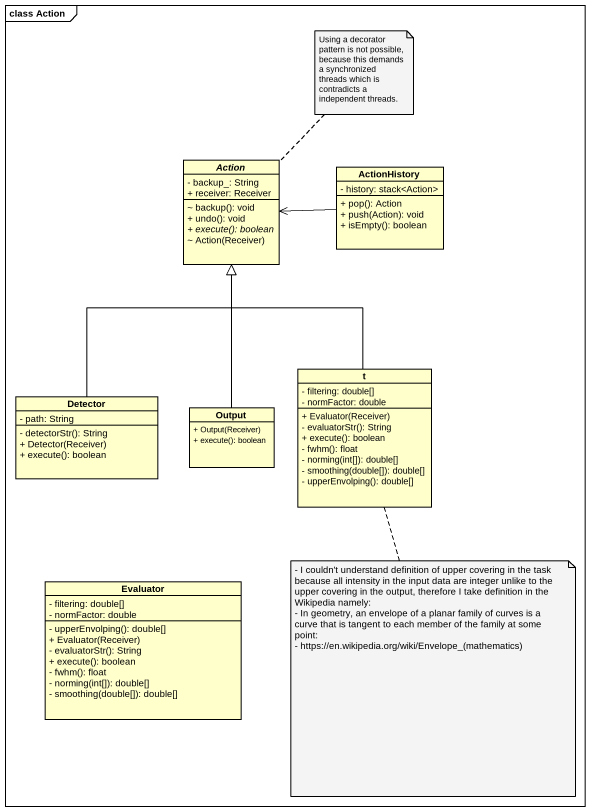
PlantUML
@startuml
mainframe class Action
hide circle
hide empty members
skinparam classAttributeIconSize 0
abstract class "Action" as Action_ {
  - backup_: String
  + receiver: Receiver
  ~ backup(): void
  + undo(): void
  {abstract} + execute(): boolean
  ~ Action(Receiver)
}
class ActionHistory {
  - history: stack<Action>
  + pop(): Action
  + push(Action): void
  + isEmpty(): boolean
}
class Detector {
  - path: String
  - detectorStr(): String
  + Detector(Receiver)
  + execute(): boolean
}
class t {
  - filtering: double[]
  - normFactor: double
  + Evaluator(Receiver)
  - evaluatorStr(): String
  + execute(): boolean
  - fwhm(): float
  - norming(int[]): double[]
  - smoothing(double[]): double[]
  - upperEnvolping(): double[]
}
class Output {
  + Output(Receiver)
  + execute(): boolean
}
class Evaluator {
  - filtering: double[]
  - normFactor: double
  - upperEnvolping(): double[]
  + Evaluator(Receiver)
  - evaluatorStr(): String
  + execute(): boolean
  - fwhm(): float
  - norming(int[]): double[]
  - smoothing(double[]): double[]
}
ActionHistory -left-> Action_
Detector -up-|> Action_
t -up-|> Action_
Output -up-|> Action_
note top of Action_ : Using a decorator pattern is not possible, because this demands a synchronized threads which is contradicts a independent threads.
note bottom of t
  - I couldn't understand definition of upper covering in the task because all intensity in the input data are integer unlike to the upper covering in the output, therefore I take definition in the Wikipedia namely:
  - In geometry, an envelope of a planar family of curves is a curve that is tangent to each member of the family at some point:
  - https://en.wikipedia.org/wiki/Envelope_(mathematics)
end note
@enduml
